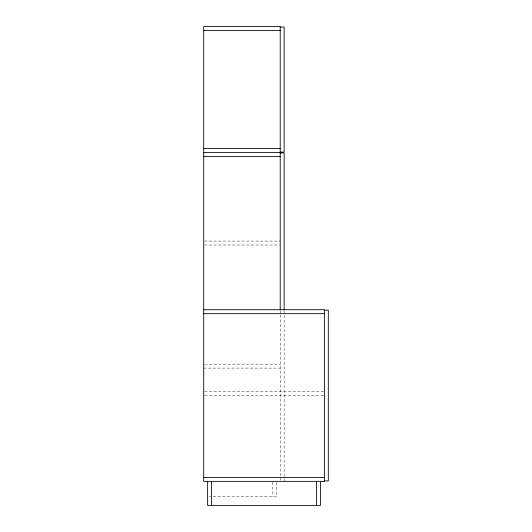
<?xml version="1.0" encoding="UTF-8"?>
<svg xmlns="http://www.w3.org/2000/svg" width="532" height="532" viewBox="0 0 532 532"><rect width="100%" height="100%" fill="white"/><g stroke="black" fill="none" stroke-linecap="round" stroke-linejoin="round"><path stroke-width="0.4" stroke-dasharray="2.66 2" d="M204.514 241.076L280.211 241.076M204.514 245.013L279.386 245.013M204.514 364.167L280.211 364.167M203.69 368.097L280.211 368.097M204.514 391.605L324.374 391.605M204.514 395.535L323.549 395.535M209.202 496.655L210.772 496.655M213.206 496.655L276.274 496.655L276.274 482.158M284.148 310.715L284.148 480.915M280.211 310.715L280.211 314.04M280.211 314.864L280.211 477.59M280.211 478.202L280.211 480.083M272.337 482.158L272.337 496.655"/><path stroke-width="0.8" d="M280.211 27.039L284.148 27.039L284.148 152.092L280.211 152.092M203.69 30.537L280.211 30.537M203.69 148.594L280.211 148.594M203.69 152.531L280.211 152.531M280.211 152.97L284.148 152.97L284.148 309.883M203.69 156.468L280.211 156.468M203.69 309.724L324.374 309.724L324.374 481.354L203.69 481.354L203.69 26.6L280.211 26.6L280.211 309.89M324.374 310.163L328.31 310.163L328.31 480.915L324.374 480.915M203.69 313.661L324.374 313.661M203.69 477.417L324.374 477.417M320.437 481.354L320.437 505.4L207.626 505.4L207.626 481.354M316.507 481.354L316.507 505.4M211.563 481.354L211.563 505.4"/></g></svg>
